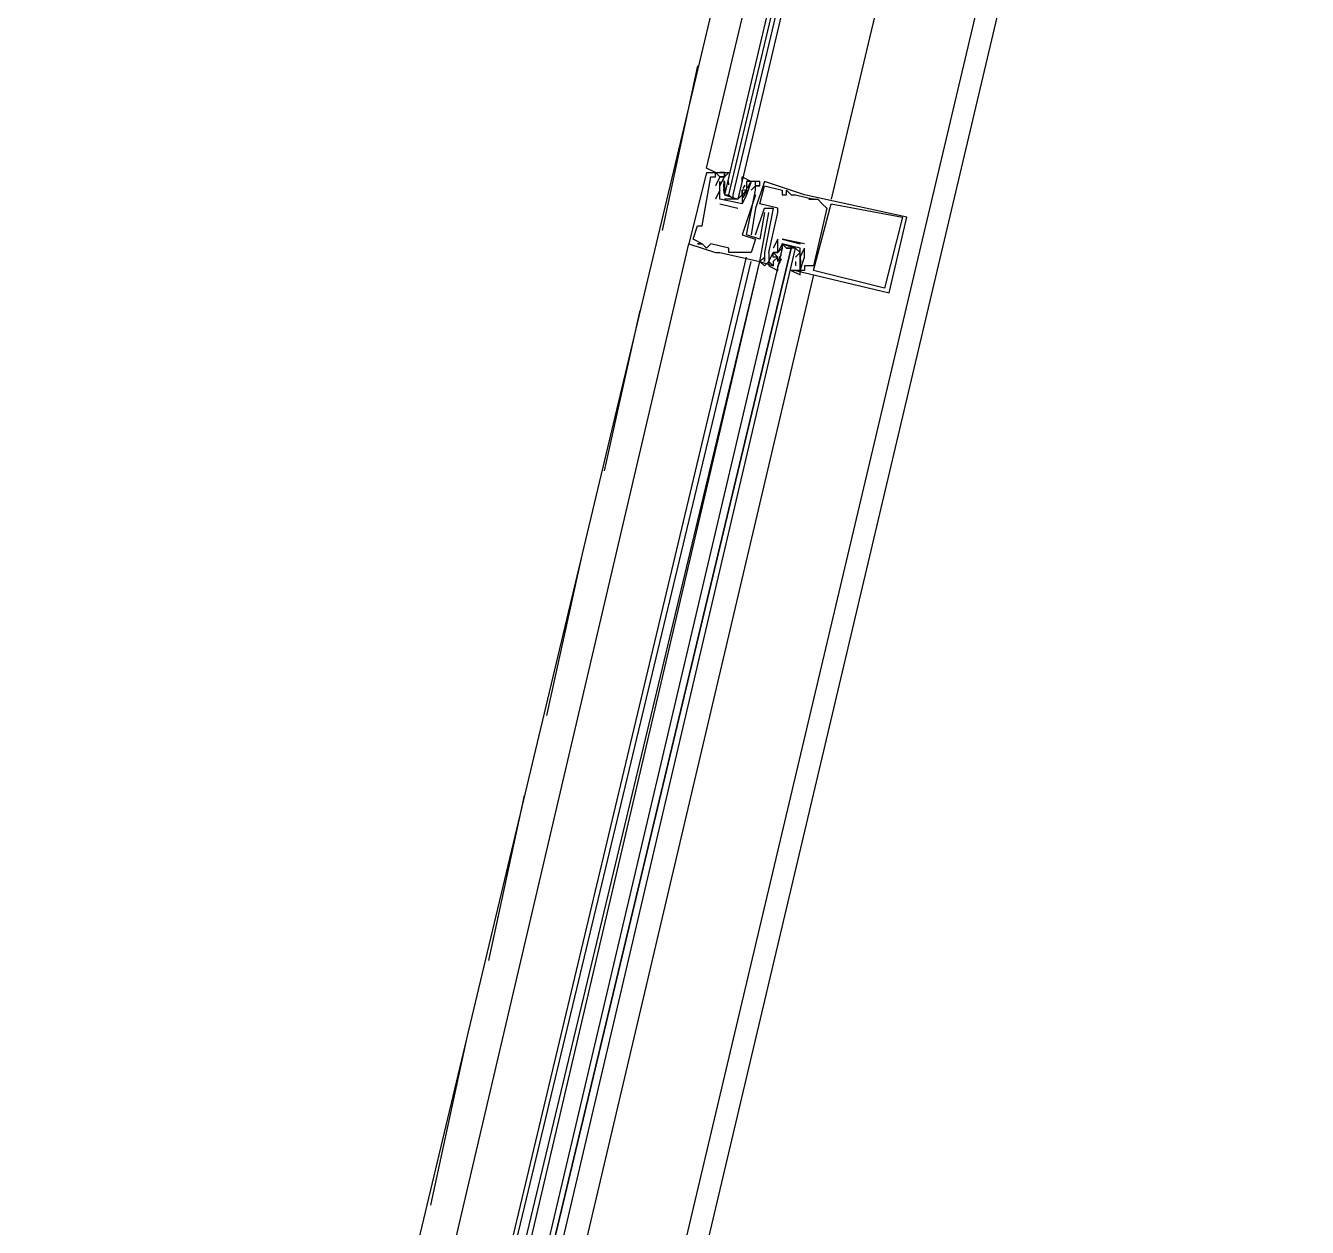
# Model space of a CAD drawing. Header units: feet. Extents: x -84 to 198, y -22 to 181.
# Drawn here: x 124.187 to 128.027, y 120.485 to 124.084 of the extents above; entities that cross this region are included whole.
import ezdxf

# ---------------------------------------------------------------- set-up
doc = ezdxf.new("R2010")
doc.units = ezdxf.units.FT
doc.layers.add('A-LINEA', color=7, linetype='CONTINUOUS')

msp = doc.modelspace()

# ---------------------------------------------------------------- linework, layer by layer
at = {"layer": 'A-LINEA'}
for p, q in [((128.0267, 128.0444), (124.1867, 111.8044)), ((126.9467, 127.0844), (125.2267, 119.8711)), ((127.6933, 126.9111), (125.9867, 119.6978)), ((126.2, 123.9644), (126.0933, 123.4711)), ((126.2267, 123.6444), (126.2267, 123.6444)), ((126.24, 123.6311), (126.24, 123.6311)), ((126.2533, 123.6444), (126.2533, 123.6444)), ((126.2533, 123.6311), (126.2533, 123.6311)), ((126.2667, 123.6311), (126.2667, 123.6311)), ((126.2667, 123.6178), (126.2667, 123.6178)), ((126.2667, 123.6178), (126.2667, 123.6178)), ((126.2792, 123.6026), (126.279, 123.6209)), ((126.28, 123.6444), (126.28, 123.6444)), ((126.28, 123.6311), (126.28, 123.6311)), ((126.28, 123.6178), (126.28, 123.6178)), ((126.28, 123.6178), (126.28, 123.6044)), ((126.2932, 123.608), (126.2922, 123.6198)), ((126.2933, 123.6311), (126.2933, 123.6311)), ((126.3333, 123.6178), (126.3333, 123.6178)), ((126.3467, 123.6178), (126.3467, 123.6178)), ((126.357, 123.6137), (126.3485, 123.5975)), ((126.36, 123.6178), (126.36, 123.6178)), ((126.3733, 123.6178), (126.3733, 123.6178)), ((126.3867, 123.6178), (126.3867, 123.6178)), ((126.4, 123.6178), (126.4, 123.6178)), ((126.2533, 123.6044), (126.2533, 123.6044)), ((126.2667, 123.5911), (126.2533, 123.5644)), ((126.2667, 123.6044), (126.2667, 123.6044)), ((126.2667, 123.6044), (126.2667, 123.6044)), ((126.2667, 123.6044), (126.2667, 123.6044)), ((126.2667, 123.5911), (126.2667, 123.5911)), ((126.2791, 123.5888), (126.2786, 123.6092)), ((126.2799, 123.5813), (126.2788, 123.5932)), ((126.28, 123.5911), (126.28, 123.5911)), ((126.28, 123.5778), (126.28, 123.5778)), ((126.2933, 123.5778), (126.3067, 123.5644)), ((126.32, 123.5778), (126.32, 123.5778)), ((126.3333, 123.6044), (126.3333, 123.6044)), ((126.3333, 123.6044), (126.3333, 123.6044)), ((126.3333, 123.5911), (126.3333, 123.5911)), ((126.3447, 123.5883), (126.335, 123.5703)), ((126.3418, 123.6067), (126.3356, 123.5965)), ((126.3418, 123.58), (126.3356, 123.5699)), ((126.3467, 123.6044), (126.3467, 123.6044)), ((126.3467, 123.5911), (126.3467, 123.5911)), ((126.3467, 123.5911), (126.3467, 123.5911)), ((126.3467, 123.5778), (126.3467, 123.5778)), ((126.3467, 123.5778), (126.3467, 123.5778)), ((126.36, 123.5911), (126.36, 123.5911)), ((126.3733, 123.6044), (126.3733, 123.6044)), ((126.3733, 123.6044), (126.3733, 123.6044)), ((126.3733, 123.6044), (126.3733, 123.6044)), ((126.3733, 123.5911), (126.3733, 123.5911)), ((126.3733, 123.5911), (126.3733, 123.5911)), ((126.3733, 123.5778), (126.3733, 123.5778)), ((126.3867, 123.6044), (126.3867, 123.6044)), ((126.3867, 123.6044), (126.3867, 123.6044)), ((126.4, 123.6044), (126.4, 123.6044)), ((126.4533, 123.5911), (126.4533, 123.5911)), ((126.4533, 123.5778), (126.4533, 123.5778)), ((126.4667, 123.5911), (126.4667, 123.5911)), ((126.4667, 123.5778), (126.4667, 123.5778)), ((126.48, 123.5778), (126.48, 123.5778)), ((126.4933, 123.5778), (126.4933, 123.5778)), ((126.52, 123.5778), (126.52, 123.5778)), ((126.2533, 123.5644), (126.2533, 123.5644)), ((126.2667, 123.5644), (126.2667, 123.5644)), ((126.2667, 123.5644), (126.2667, 123.5644)), ((126.2667, 123.5511), (126.32, 123.5378)), ((126.2667, 123.5511), (126.2667, 123.5511)), ((126.32, 123.5378), (126.32, 123.5378)), ((126.3333, 123.5511), (126.3333, 123.5511)), ((126.3333, 123.5511), (126.3333, 123.5511)), ((126.3733, 123.5378), (126.3733, 123.5378)), ((126.3867, 123.5511), (126.3867, 123.5511)), ((126.4, 123.5378), (126.4, 123.5378)), ((126.4267, 123.5378), (126.4267, 123.5378)), ((126.44, 123.5378), (126.44, 123.5378)), ((126.5333, 123.5644), (126.5333, 123.5644)), ((126.5467, 123.5644), (126.5467, 123.5644)), ((126.5467, 123.5644), (126.5467, 123.5644)), ((126.56, 123.5644), (126.56, 123.5644)), ((126.5733, 123.5511), (126.5733, 123.5511)), ((126.5867, 123.5378), (126.5867, 123.5378)), ((126.6, 123.5511), (126.6, 123.5511)), ((126.4, 123.5244), (126.4, 123.5244)), ((126.4133, 123.5244), (126.4133, 123.5244)), ((126.44, 123.5244), (126.44, 123.5244)), ((126.8133, 123.5111), (126.8133, 123.5111)), ((126.8267, 123.5111), (126.8267, 123.5111)), ((126.2, 123.4844), (126.2, 123.4844)), ((126.2133, 123.4844), (126.2133, 123.4844)), ((126.3333, 123.4578), (126.3333, 123.4578)), ((126.3467, 123.4578), (126.3467, 123.4578)), ((126.36, 123.4578), (126.36, 123.4578)), ((126.3733, 123.4578), (126.3733, 123.4578)), ((125.4267, 120.2444), (126.1733, 123.4311)), ((126.1733, 123.4311), (126.1733, 123.4311)), ((126.1867, 123.4444), (126.1867, 123.4444)), ((126.2, 123.4311), (126.2, 123.4311)), ((126.2133, 123.4311), (126.2133, 123.4311)), ((126.2133, 123.4311), (126.2133, 123.4311)), ((126.2267, 123.4178), (126.2267, 123.4178)), ((126.24, 123.4311), (126.24, 123.4311)), ((126.2933, 123.4178), (126.2933, 123.4178)), ((126.3733, 123.4444), (126.3733, 123.4444)), ((126.3867, 123.4444), (126.3867, 123.4444)), ((126.44, 123.4444), (126.4267, 123.4178)), ((126.4267, 123.4178), (126.4267, 123.4178)), ((126.44, 123.4444), (126.44, 123.4444)), ((126.44, 123.4444), (126.44, 123.4444)), ((126.4533, 123.4444), (126.5067, 123.4311)), ((126.4533, 123.4444), (126.4533, 123.4444)), ((126.4533, 123.4444), (126.4533, 123.4444)), ((126.4533, 123.4178), (126.4533, 123.4178)), ((126.4667, 123.4178), (126.48, 123.4178)), ((126.4933, 123.4178), (126.4933, 123.4178)), ((126.5067, 123.4311), (126.5067, 123.4311)), ((126.5067, 123.4178), (126.5067, 123.4178)), ((126.5067, 123.4178), (126.5067, 123.4178)), ((126.5067, 123.3911), (126.52, 123.4178)), ((126.52, 123.4311), (126.52, 123.4311)), ((126.52, 123.3911), (126.52, 123.4178)), ((126.52, 123.4178), (126.52, 123.4178)), ((125.5867, 120.2044), (126.3467, 123.3911)), ((126.2533, 123.4044), (126.2533, 123.4044)), ((126.2667, 123.4044), (126.2667, 123.4044)), ((126.2933, 123.4044), (126.2933, 123.4044)), ((126.3067, 123.4044), (126.3067, 123.4044)), ((126.32, 123.4044), (126.32, 123.4044)), ((126.36, 123.4044), (126.36, 123.4044)), ((126.4, 123.4044), (126.4, 123.4044)), ((126.4, 123.4044), (126.4, 123.4044)), ((126.4, 123.3911), (126.4, 123.3911)), ((126.4, 123.3911), (126.4, 123.3911)), ((126.4133, 123.4044), (126.4133, 123.4044)), ((126.4267, 123.4044), (126.4267, 123.4044)), ((126.4267, 123.4044), (126.4267, 123.4044)), ((126.4267, 123.3911), (126.4267, 123.3911)), ((126.44, 123.4044), (126.44, 123.4044)), ((126.44, 123.3911), (126.44, 123.3911)), ((126.44, 123.3911), (126.44, 123.3911)), ((126.44, 123.3778), (126.44, 123.3911)), ((126.442, 123.3806), (126.4516, 123.3985)), ((126.443, 123.3685), (126.4515, 123.3847)), ((126.4448, 123.3889), (126.4511, 123.399)), ((126.4448, 123.3755), (126.4511, 123.3857)), ((126.4933, 123.4044), (126.4933, 123.4044)), ((126.5067, 123.3911), (126.5067, 123.3911)), ((126.5067, 123.3911), (126.5067, 123.3778)), ((126.5067, 123.3911), (126.5067, 123.3911)), ((126.5068, 123.3876), (126.5078, 123.3757)), ((126.5075, 123.3934), (126.5081, 123.373)), ((126.52, 123.3911), (126.52, 123.3911)), ((125.6, 120.2044), (126.36, 123.3778)), ((125.6267, 120.2044), (126.3867, 123.3778)), ((125.64, 120.1911), (126.3867, 123.3778)), ((126.3867, 123.3778), (126.3867, 123.3778)), ((126.3867, 123.3778), (126.3867, 123.3778)), ((126.3867, 123.3778), (126.3867, 123.3778)), ((126.3867, 123.3778), (126.3867, 123.3778)), ((126.3867, 123.3778), (126.3867, 123.3778)), ((126.4, 123.3778), (126.4, 123.3778)), ((126.4133, 123.3778), (126.4133, 123.3778)), ((126.4267, 123.3644), (126.4267, 123.3644)), ((126.44, 123.3778), (126.44, 123.3778)), ((126.4933, 123.3778), (126.4933, 123.3644)), ((126.4933, 123.3778), (126.4933, 123.3778)), ((126.4933, 123.3644), (126.4933, 123.3644)), ((126.4933, 123.3511), (126.4933, 123.3511)), ((126.5067, 123.3778), (126.5067, 123.3778)), ((126.5067, 123.3511), (126.5067, 123.3511)), ((126.5068, 123.3743), (126.5078, 123.3624)), ((126.5074, 123.3663), (126.5077, 123.348)), ((126.52, 123.3644), (126.52, 123.3644)), ((126.52, 123.3511), (126.52, 123.3511)), ((126.5467, 123.3644), (126.5467, 123.3644)), ((126.5467, 123.3511), (126.5467, 123.3511)), ((126.5467, 123.3378), (125.8, 120.1644)), ((126.76, 123.2978), (126.76, 123.2978)), ((126.7733, 123.2844), (126.7733, 123.2844)), ((126.0267, 123.2311), (125.92, 122.7511)), ((125.8533, 122.4978), (125.7467, 122.0178)), ((125.68, 121.7778), (125.5733, 121.2844)), ((125.5067, 121.0444), (125.4, 120.5511))]:
    msp.add_line(p, q, dxfattribs=at)
for points in [[(127.4133, 126.9778), (126.9867, 125.1911), (126.6, 123.5644)], [(126.2533, 123.6444), (126.2533, 123.6444), (126.2267, 123.6578), (126.6133, 125.2844)], [(126.68, 125.2711), (126.28, 123.5778), (126.2933, 123.5778), (126.6933, 125.2578)], [(126.72, 125.2578), (126.32, 123.5644), (126.3067, 123.5644), (126.3067, 123.5778), (126.7067, 125.2578)], [(126.2533, 123.6444), (126.2533, 123.6444), (126.2267, 123.6578)], [(126.2533, 123.6444), (126.2533, 123.6444), (126.2267, 123.6578)], [(126.2267, 123.6444), (126.1733, 123.4311), (126.2533, 123.4044), (126.2667, 123.4044), (126.3867, 123.3778), (126.4133, 123.5244), (126.4133, 123.5244)], [(126.1867, 123.4444), (126.2, 123.4844), (126.2133, 123.4844), (126.24, 123.6311), (126.2533, 123.6311), (126.2533, 123.6444), (126.2667, 123.6311), (126.2533, 123.6044)], [(126.2267, 123.6444), (126.28, 123.6444), (126.28, 123.6311), (126.28, 123.6311)], [(126.2667, 123.5778), (126.2667, 123.6044), (126.28, 123.6311), (126.2667, 123.6311), (126.28, 123.6311), (126.28, 123.6444), (126.2667, 123.6444), (126.2933, 123.6444), (126.28, 123.6311)], [(126.3467, 123.6044), (126.3467, 123.5911), (126.3467, 123.5778), (126.3467, 123.5911), (126.3333, 123.5911), (126.3333, 123.5511), (126.2667, 123.5644), (126.2667, 123.6044), (126.2667, 123.6178), (126.2667, 123.6044), (126.2667, 123.6178)], [(126.3333, 123.6178), (126.3333, 123.6311), (126.36, 123.6178), (126.3467, 123.6178), (126.3467, 123.6044), (126.3467, 123.5911), (126.3333, 123.5778), (126.32, 123.5644), (126.28, 123.5644)], [(126.36, 123.5911), (126.3733, 123.6044), (126.3733, 123.6178), (126.36, 123.6178), (126.3467, 123.5778), (126.3467, 123.5778), (126.3333, 123.5511), (126.3333, 123.5511)], [(126.4, 123.5244), (126.3867, 123.4444), (126.3467, 123.4578), (126.3733, 123.5911), (126.3733, 123.6044), (126.3867, 123.6044), (126.3733, 123.6044), (126.3867, 123.6044), (126.3867, 123.6178), (126.3467, 123.6178)], [(126.4933, 123.3511), (126.7733, 123.2844), (126.8267, 123.5111), (126.52, 123.5778), (126.4, 123.6178), (126.3733, 123.5378), (126.36, 123.4578)], [(126.3733, 123.5778), (126.3333, 123.4578), (126.3733, 123.4444), (126.36, 123.4044), (126.32, 123.4044), (126.3067, 123.4044), (126.2933, 123.4044), (126.2933, 123.4178), (126.24, 123.4311), (126.2267, 123.4178), (126.2133, 123.4311), (126.2, 123.4311), (126.2133, 123.4311), (126.1867, 123.4444)], [(126.28, 123.6044), (126.28, 123.5911), (126.28, 123.5778), (126.32, 123.5644), (126.3333, 123.5778), (126.3333, 123.5911)], [(126.4133, 123.4044), (126.44, 123.5244), (126.44, 123.5378), (126.3867, 123.5511), (126.4, 123.6044), (126.4533, 123.5911), (126.4533, 123.5778), (126.4667, 123.5778), (126.4667, 123.5911), (126.48, 123.5778), (126.4933, 123.5778), (126.5467, 123.5644), (126.5333, 123.5644), (126.5467, 123.5644), (126.56, 123.5644), (126.5733, 123.5511), (126.5867, 123.5378), (126.5467, 123.3644), (126.52, 123.3644), (126.52, 123.3511), (126.5067, 123.3511), (126.52, 123.3911)], [(126.3733, 123.4578), (126.4, 123.5378), (126.4267, 123.5378), (126.4, 123.4044), (126.4, 123.3911), (126.4, 123.3778), (126.4, 123.3911), (126.3867, 123.3778), (126.4267, 123.3644)], [(126.8133, 123.5111), (126.76, 123.2978), (126.5467, 123.3511), (126.6, 123.5511), (126.8133, 123.5111)], [(125.7333, 120.1778), (126.4933, 123.4178), (126.48, 123.4178), (125.7067, 120.1778), (126.48, 123.4178), (126.4667, 123.4178), (126.4533, 123.4311), (126.4533, 123.4178), (125.6933, 120.1911)], [(126.5067, 123.4178), (126.4533, 123.4311), (126.44, 123.4044), (126.4267, 123.4044), (126.44, 123.3911), (126.4267, 123.3778), (126.4267, 123.3644), (126.4133, 123.3778), (126.4133, 123.3644), (126.44, 123.3511), (126.44, 123.3644)], [(126.44, 123.3911), (126.4267, 123.3911), (126.4267, 123.4044), (126.44, 123.4044), (126.44, 123.4444)], [(126.44, 123.4044), (126.4533, 123.4178), (126.4533, 123.4311), (126.4933, 123.4178), (126.5067, 123.4044), (126.4933, 123.3911)], [(126.52, 123.4311), (126.4533, 123.4444), (126.4533, 123.4444)], [(126.4933, 123.3511), (126.48, 123.3511), (126.5067, 123.3378), (126.5067, 123.3511), (126.4933, 123.3511), (126.5067, 123.3511), (126.5067, 123.3644), (126.5067, 123.3778), (126.5067, 123.3911), (126.5067, 123.4178)], [(126.4133, 123.4044), (126.4133, 123.3778), (126.4267, 123.4044), (126.4267, 123.4044)], [(126.4133, 123.3778), (126.4, 123.3644), (126.3867, 123.3778)], [(126.4133, 123.3778), (126.4, 123.3644), (126.3867, 123.3778)], [(126.4133, 123.3778), (126.4, 123.3644), (126.3867, 123.3778)]]:
    msp.add_lwpolyline(points, dxfattribs=at)

doc.saveas('drawing.dxf')
